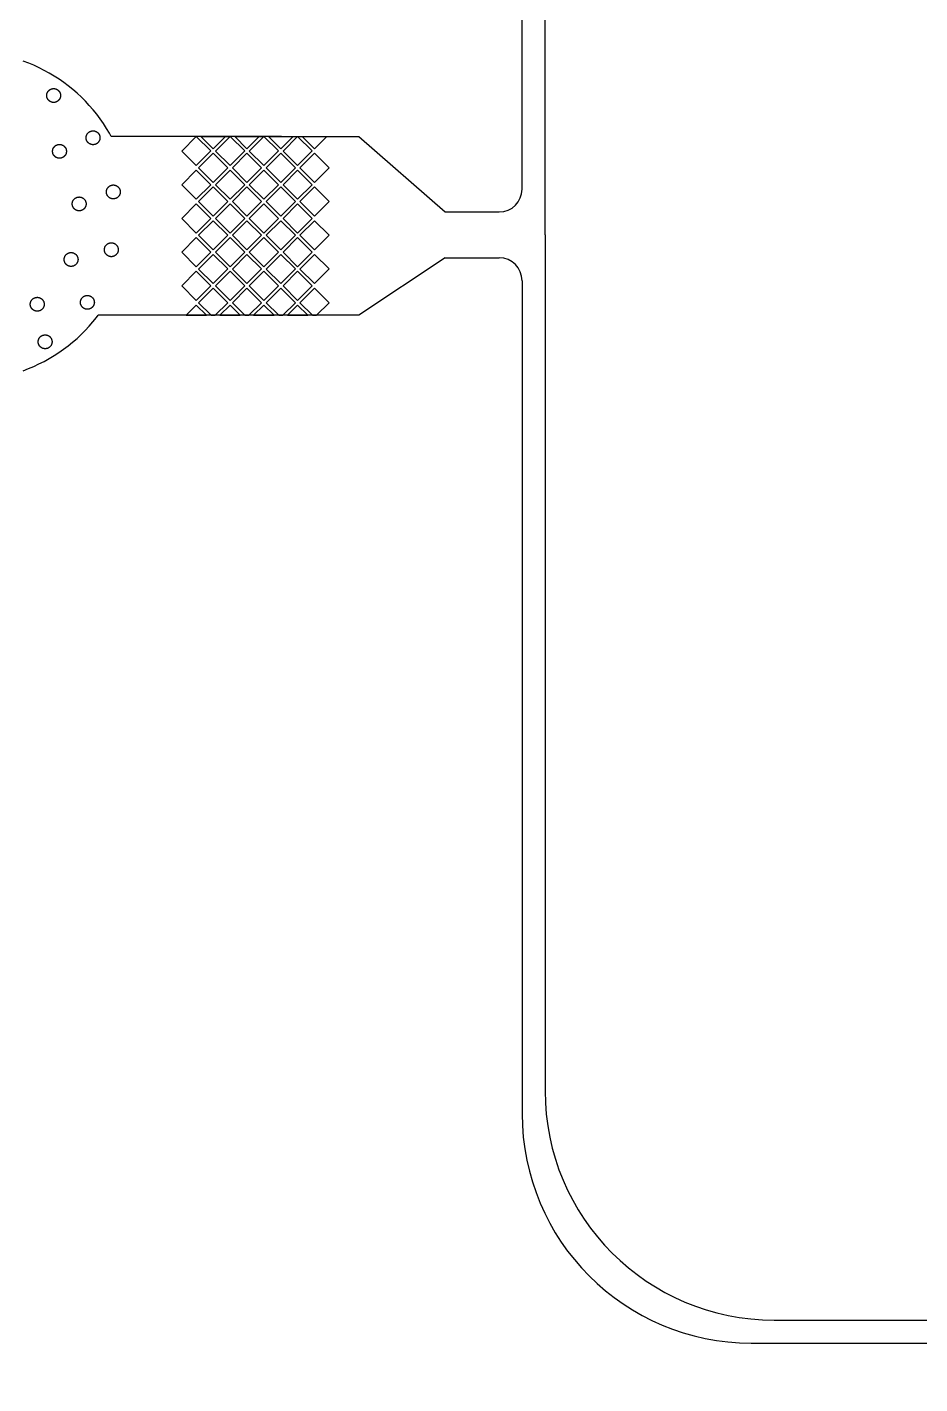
# Model space of a CAD drawing. Extents: x 1225654 to 1325654, y 924838 to 1022543.
# Drawn here: x 1262729 to 1266625, y 962379 to 968296 of the extents above; entities that cross this region are included whole.
import ezdxf

# ---------------------------------------------------------------- set-up
doc = ezdxf.new("R2010")
doc.units = 13

msp = doc.modelspace()

# ---------------------------------------------------------------- linework, layer by layer
for p, q in [((1264889.3, 967590.1), (1264889.3, 970752)), ((1264989.3, 967390.1), (1264989.3, 970752)), ((1263838.6, 967819.7), (1263096.6, 967819.7)), ((1263487.6, 967819.7), (1263595, 967819.7)), ((1263595, 967819.7), (1263615, 967819.7)), ((1263635, 967819.7), (1263742.3, 967819.7)), ((1263742.3, 967819.7), (1263762.3, 967819.7)), ((1263782.3, 967819.7), (1263889.7, 967819.7)), ((1263838.6, 967819.7), (1264176.1, 967819.7)), ((1263889.7, 967819.7), (1263909.7, 967819.7)), ((1263929.7, 967819.7), (1264037.1, 967819.7)), ((1264176.1, 967819.7), (1264553.2, 967490.1)), ((1264553.2, 967490.1), (1264789.3, 967490.1)), ((1264989.3, 967390.1), (1264989.3, 964028.2)), ((1264553.2, 967290.1), (1264176.1, 967039.5)), ((1264553.2, 967290.1), (1264789.3, 967290.1)), ((1264889.3, 967190.1), (1264889.3, 964028.2)), ((1264176.1, 967039.5), (1263038.5, 967039.5)), ((1263422.9, 967039.5), (1263512.2, 967039.5)), ((1263532.4, 967039.5), (1263550, 967039.5)), ((1263570.3, 967039.5), (1263659.6, 967039.5)), ((1263679.8, 967039.5), (1263697.4, 967039.5)), ((1263717.7, 967039.5), (1263807, 967039.5)), ((1263827.1, 967039.5), (1263844.8, 967039.5)), ((1263865.1, 967039.5), (1263954.4, 967039.5)), ((1263974.5, 967039.5), (1263992.2, 967039.5)), ((1264889.3, 964028.2), (1264889.3, 963557.2)), ((1264989.3, 964028.2), (1264989.3, 963657.2)), ((1265989.3, 962657.2), (1266281.3, 962657.2)), ((1266281.3, 962657.2), (1272113.6, 962657.2)), ((1265889.3, 962557.2), (1266281.3, 962557.2)), ((1266281.3, 962557.2), (1272213.6, 962557.2))]:
    msp.add_line(p, q)
msp.add_lwpolyline([(1260678.3, 924838.4), (1290630.1, 924838.4, 6.524121)], format="xyb", close=True)
msp.add_lwpolyline([(1260678.3, 924838.4), (1290630.1, 924838.4, 6.524121)], format="xyb", close=True)
for points in [[(1263096.6, 967819.7), (1263089, 967833.2), (1263076, 967854.6), (1263062.5, 967875.8), (1263048.1, 967896.2), (1263033, 967916.3), (1263017, 967935.6), (1263000.6, 967954.5), (1262983.5, 967973), (1262965.8, 967990.5), (1262947.5, 968007.6), (1262928.6, 968024), (1262909, 968039.8), (1262889, 968054.9), (1262868.6, 968069.3), (1262847.6, 968082.8), (1262826, 968095.6), (1262804.2, 968107.7), (1262781.7, 968119.2), (1262759.2, 968129.8), (1262736, 968139.4), (1262712.6, 968148.5)], [(1263487.6, 967819.7), (1263541.3, 967766.1), (1263595, 967819.7)], [(1263635, 967819.7), (1263688.7, 967766.1), (1263742.3, 967819.7)], [(1263782.3, 967819.7), (1263836.1, 967766.1), (1263889.7, 967819.7)], [(1263929.7, 967819.7), (1263983.5, 967766.1), (1264037.1, 967819.7)], [(1263550, 967039.5), (1263604.9, 967094.4), (1263541.2, 967157.8), (1263477.5, 967094.2), (1263532.4, 967039.5)], [(1263697.4, 967039.5), (1263752.3, 967094.4), (1263688.6, 967157.8), (1263624.9, 967094.2), (1263679.8, 967039.5)], [(1263844.8, 967039.5), (1263899.7, 967094.4), (1263836, 967157.8), (1263772.3, 967094.2), (1263827.1, 967039.5)], [(1263992.2, 967039.5), (1264047.1, 967094.4), (1263983.4, 967157.8), (1263919.7, 967094.2), (1263974.5, 967039.5)], [(1262711.7, 966798), (1262735.1, 966807), (1262758.3, 966816.6), (1262781, 966827.2), (1262803.3, 966838.5), (1262825.4, 966850.7), (1262846.7, 966863.5), (1262867.9, 966877.2), (1262888.3, 966891.4), (1262908.4, 966906.4), (1262927.9, 966922.2), (1262946.9, 966938.6), (1262965.3, 966955.8), (1262982.9, 966973.3), (1263000.2, 966991.7), (1263016.6, 967010.4), (1263032.3, 967030), (1263038.5, 967039.5)], [(1263422.9, 967039.5), (1263467.6, 967084.2), (1263512.2, 967039.5)], [(1263570.3, 967039.5), (1263615, 967084.2), (1263659.6, 967039.5)], [(1263717.7, 967039.5), (1263762.3, 967084.2), (1263807, 967039.5)], [(1263865.1, 967039.5), (1263909.7, 967084.2), (1263954.4, 967039.5)]]:
    msp.add_lwpolyline(points)
for points in [[(1262875.1, 967998.2), (1262875.1, 967997), (1262875.1, 967995.9), (1262875.1, 967995), (1262874.8, 967993.9), (1262874.6, 967992.7), (1262874.4, 967991.8), (1262874.2, 967990.7), (1262873.9, 967989.8), (1262873.7, 967988.7), (1262873.2, 967987.8), (1262872.8, 967986.7), (1262872.6, 967985.8), (1262872.2, 967984.9), (1262871.7, 967984), (1262871, 967983.1), (1262870.6, 967982.2), (1262869.9, 967981.3), (1262869.5, 967980.4), (1262868.8, 967979.5), (1262868.1, 967978.6), (1262867.4, 967977.9), (1262866.7, 967977), (1262865.9, 967976.3), (1262865.2, 967975.7), (1262864.3, 967975), (1262863.6, 967974.3), (1262862.7, 967973.7), (1262861.8, 967973), (1262860.9, 967972.5), (1262860, 967971.8), (1262859.1, 967971.4), (1262858.2, 967970.9), (1262857.3, 967970.5), (1262856.2, 967970.1), (1262855.2, 967969.6), (1262854.2, 967969.4), (1262853.2, 967969.1), (1262852.1, 967968.7), (1262851.2, 967968.5), (1262850.1, 967968.2), (1262849.2, 967968.2), (1262848.1, 967968), (1262847, 967968), (1262846, 967967.8), (1262844.9, 967967.8), (1262843.8, 967967.8), (1262842.7, 967968), (1262841.8, 967968), (1262840.7, 967968.2), (1262839.8, 967968.2), (1262838.6, 967968.5), (1262837.5, 967968.7), (1262836.6, 967969.1), (1262835.5, 967969.4), (1262834.6, 967969.6), (1262833.5, 967970.1), (1262832.6, 967970.5), (1262831.6, 967970.9), (1262830.7, 967971.4), (1262829.9, 967971.8), (1262829, 967972.5), (1262828, 967973), (1262827.1, 967973.7), (1262826.3, 967974.3), (1262825.4, 967975), (1262824.7, 967975.7), (1262823.8, 967976.3), (1262823.1, 967977), (1262822.4, 967977.9), (1262821.8, 967978.6), (1262821.1, 967979.5), (1262820.4, 967980.4), (1262819.7, 967981.3), (1262819.3, 967982.2), (1262818.6, 967983.1), (1262818.1, 967984), (1262817.7, 967984.9), (1262817.2, 967985.8), (1262816.8, 967986.7), (1262816.5, 967987.8), (1262816.1, 967988.7), (1262815.9, 967989.8), (1262815.5, 967990.7), (1262815.2, 967991.8), (1262815, 967992.7), (1262815, 967993.9), (1262814.8, 967995), (1262814.8, 967995.9), (1262814.8, 967997), (1262814.5, 967998.2), (1262814.8, 967999), (1262814.8, 968000.2), (1262814.8, 968001.3), (1262815, 968002.2), (1262815, 968003.3), (1262815.2, 968004.5), (1262815.5, 968005.4), (1262815.9, 968006.5), (1262816.1, 968007.4), (1262816.5, 968008.5), (1262816.8, 968009.4), (1262817.2, 968010.3), (1262817.7, 968011.4), (1262818.1, 968012.3), (1262818.6, 968013.2), (1262819.3, 968014.1), (1262819.7, 968015), (1262820.4, 968015.9), (1262821.1, 968016.8), (1262821.8, 968017.5), (1262822.4, 968018.4), (1262823.1, 968019.1), (1262823.8, 968019.8), (1262824.7, 968020.6), (1262825.4, 968021.3), (1262826.3, 968022), (1262827.1, 968022.7), (1262828, 968023.1), (1262829, 968023.8), (1262829.9, 968024.2), (1262830.7, 968024.7), (1262831.6, 968025.4), (1262832.6, 968025.8), (1262833.5, 968026.1), (1262834.6, 968026.5), (1262835.5, 968027), (1262836.6, 968027.2), (1262837.5, 968027.4), (1262838.6, 968027.6), (1262839.8, 968027.8), (1262840.7, 968028.1), (1262841.8, 968028.1), (1262842.7, 968028.3), (1262843.8, 968028.3), (1262844.9, 968028.3), (1262846, 968028.3), (1262847, 968028.3), (1262848.1, 968028.1), (1262849.2, 968028.1), (1262850.1, 968027.8), (1262851.2, 968027.6), (1262852.1, 968027.4), (1262853.2, 968027.2), (1262854.2, 968027), (1262855.2, 968026.5), (1262856.2, 968026.1), (1262857.3, 968025.8), (1262858.2, 968025.4), (1262859.1, 968024.7), (1262860, 968024.2), (1262860.9, 968023.8), (1262861.8, 968023.1), (1262862.7, 968022.7), (1262863.6, 968022), (1262864.3, 968021.3), (1262865.2, 968020.6), (1262865.9, 968019.8), (1262866.7, 968019.1), (1262867.4, 968018.4), (1262868.1, 968017.5), (1262868.8, 968016.8), (1262869.5, 968015.9), (1262869.9, 968015), (1262870.6, 968014.1), (1262871, 968013.2), (1262871.7, 968012.3), (1262872.2, 968011.4), (1262872.6, 968010.3), (1262872.8, 968009.4), (1262873.2, 968008.5), (1262873.7, 968007.4), (1262873.9, 968006.5), (1262874.2, 968005.4), (1262874.4, 968004.5), (1262874.6, 968003.3), (1262874.8, 968002.2), (1262875.1, 968001.3), (1262875.1, 968000.2), (1262875.1, 967999), (1262875.1, 967998.2), (1262875.1, 967998.2)], [(1263047.2, 967813.6), (1263047.2, 967812.8), (1263047.2, 967811.6), (1263047, 967810.5), (1263047, 967809.6), (1263046.7, 967808.5), (1263046.5, 967807.3), (1263046.3, 967806.4), (1263046.1, 967805.3), (1263045.6, 967804.4), (1263045.4, 967803.3), (1263044.9, 967802.4), (1263044.5, 967801.5), (1263044.1, 967800.4), (1263043.6, 967799.5), (1263043.1, 967798.6), (1263042.7, 967797.7), (1263042, 967796.8), (1263041.3, 967795.9), (1263040.7, 967795.2), (1263040.2, 967794.3), (1263039.3, 967793.4), (1263038.6, 967792.7), (1263037.9, 967792), (1263037.1, 967791.2), (1263036.4, 967790.5), (1263035.5, 967789.8), (1263034.8, 967789.3), (1263033.9, 967788.7), (1263033, 967788), (1263032.1, 967787.6), (1263031.2, 967787.1), (1263030.1, 967786.7), (1263029.2, 967786.2), (1263028.3, 967785.7), (1263027.4, 967785.3), (1263026.3, 967785.1), (1263025.4, 967784.6), (1263024.2, 967784.4), (1263023.1, 967784.2), (1263022.2, 967784), (1263021.1, 967783.7), (1263020.2, 967783.7), (1263019.1, 967783.5), (1263017.9, 967783.5), (1263017, 967783.5), (1263015.9, 967783.5), (1263014.8, 967783.5), (1263013.7, 967783.7), (1263012.7, 967783.7), (1263011.7, 967784), (1263010.7, 967784.2), (1263009.6, 967784.4), (1263008.7, 967784.6), (1263007.6, 967785.1), (1263006.7, 967785.3), (1263005.5, 967785.7), (1263004.7, 967786.2), (1263003.8, 967786.7), (1263002.6, 967787.1), (1263001.7, 967787.6), (1263000.9, 967788), (1262999.9, 967788.7), (1262999.3, 967789.3), (1262998.3, 967789.8), (1262997.5, 967790.5), (1262996.8, 967791.2), (1262995.9, 967792), (1262995.2, 967792.7), (1262994.5, 967793.4), (1262993.9, 967794.3), (1262993.2, 967795.2), (1262992.5, 967795.9), (1262991.8, 967796.8), (1262991.4, 967797.7), (1262990.7, 967798.6), (1262990.3, 967799.5), (1262989.8, 967800.4), (1262989.4, 967801.5), (1262988.9, 967802.4), (1262988.5, 967803.3), (1262988.2, 967804.4), (1262987.8, 967805.3), (1262987.5, 967806.4), (1262987.4, 967807.3), (1262987.1, 967808.5), (1262986.9, 967809.6), (1262986.9, 967810.5), (1262986.7, 967811.6), (1262986.7, 967812.8), (1262986.7, 967813.6), (1262986.7, 967814.8), (1262986.7, 967815.9), (1262986.9, 967816.8), (1262986.9, 967817.9), (1262987.1, 967819.1), (1262987.4, 967820), (1262987.5, 967821.1), (1262987.8, 967822), (1262988.2, 967823.1), (1262988.5, 967824), (1262988.9, 967825.1), (1262989.4, 967826), (1262989.8, 967826.9), (1262990.3, 967827.8), (1262990.7, 967828.9), (1262991.4, 967829.9), (1262991.8, 967830.5), (1262992.5, 967831.4), (1262993.2, 967832.3), (1262993.9, 967833.2), (1262994.5, 967833.9), (1262995.2, 967834.8), (1262995.9, 967835.5), (1262996.8, 967836.1), (1262997.5, 967836.8), (1262998.3, 967837.5), (1262999.3, 967838.1), (1262999.9, 967838.8), (1263000.9, 967839.3), (1263001.7, 967840), (1263002.6, 967840.4), (1263003.8, 967840.9), (1263004.7, 967841.3), (1263005.5, 967841.7), (1263006.7, 967842.2), (1263007.6, 967842.4), (1263008.7, 967842.9), (1263009.6, 967843.1), (1263010.7, 967843.3), (1263011.7, 967843.6), (1263012.7, 967843.6), (1263013.7, 967843.8), (1263014.8, 967843.8), (1263015.9, 967844), (1263017, 967844), (1263017.9, 967844), (1263019.1, 967843.8), (1263020.2, 967843.8), (1263021.1, 967843.6), (1263022.2, 967843.6), (1263023.1, 967843.3), (1263024.2, 967843.1), (1263025.4, 967842.9), (1263026.3, 967842.4), (1263027.4, 967842.2), (1263028.3, 967841.7), (1263029.2, 967841.3), (1263030.1, 967840.9), (1263031.2, 967840.4), (1263032.1, 967840), (1263033, 967839.3), (1263033.9, 967838.8), (1263034.8, 967838.1), (1263035.5, 967837.5), (1263036.4, 967836.8), (1263037.1, 967836.1), (1263037.9, 967835.5), (1263038.6, 967834.8), (1263039.3, 967833.9), (1263040.2, 967833.2), (1263040.7, 967832.3), (1263041.3, 967831.4), (1263042, 967830.5), (1263042.7, 967829.9), (1263043.1, 967828.9), (1263043.6, 967827.8), (1263044.1, 967826.9), (1263044.5, 967826), (1263044.9, 967825.1), (1263045.4, 967824), (1263045.6, 967823.1), (1263046.1, 967822), (1263046.3, 967821.1), (1263046.5, 967820), (1263046.7, 967819.1), (1263047, 967817.9), (1263047, 967816.8), (1263047.2, 967815.9), (1263047.2, 967814.8), (1263047.2, 967813.6), (1263047.2, 967813.6)], [(1263467.6, 967692.6), (1263531.3, 967756.3), (1263467.6, 967819.7), (1263403.9, 967756), (1263467.6, 967692.6), (1263467.6, 967692.6)], [(1263615, 967692.6), (1263678.7, 967756.3), (1263615, 967819.7), (1263551.3, 967756), (1263615, 967692.6), (1263615, 967692.6)], [(1263762.3, 967692.6), (1263826.1, 967756.3), (1263762.3, 967819.7), (1263698.7, 967756), (1263762.3, 967692.6), (1263762.3, 967692.6)], [(1263909.7, 967692.6), (1263973.5, 967756.3), (1263909.7, 967819.7), (1263846.1, 967756), (1263909.7, 967692.6), (1263909.7, 967692.6)], [(1262900.7, 967754.7), (1262900.7, 967753.6), (1262900.7, 967752.4), (1262900.5, 967751.6), (1262900.5, 967750.4), (1262900.3, 967749.3), (1262900, 967748.4), (1262899.8, 967747.3), (1262899.6, 967746.4), (1262899.1, 967745.2), (1262898.9, 967744.4), (1262898.4, 967743.2), (1262898, 967742.3), (1262897.6, 967741.5), (1262897.1, 967740.3), (1262896.7, 967739.4), (1262896, 967738.5), (1262895.5, 967737.6), (1262894.8, 967736.9), (1262894.2, 967736), (1262893.5, 967735.1), (1262892.8, 967734.5), (1262892.2, 967733.6), (1262891.5, 967732.9), (1262890.6, 967732.2), (1262889.9, 967731.5), (1262889, 967730.9), (1262888.1, 967730.2), (1262887.4, 967729.5), (1262886.6, 967729), (1262885.6, 967728.4), (1262884.7, 967727.9), (1262883.6, 967727.4), (1262882.7, 967727), (1262881.8, 967726.6), (1262880.7, 967726.1), (1262879.8, 967725.9), (1262878.9, 967725.4), (1262877.8, 967725.2), (1262876.7, 967725), (1262875.8, 967724.8), (1262874.6, 967724.5), (1262873.7, 967724.5), (1262872.6, 967724.5), (1262871.5, 967724.3), (1262870.3, 967724.3), (1262869.5, 967724.3), (1262868.3, 967724.5), (1262867.2, 967724.5), (1262866.3, 967724.5), (1262865.2, 967724.8), (1262864.3, 967725), (1262863.1, 967725.2), (1262862, 967725.4), (1262861.1, 967725.9), (1262860.2, 967726.1), (1262859.1, 967726.6), (1262858.2, 967727), (1262857.3, 967727.4), (1262856.2, 967727.9), (1262855.2, 967728.4), (1262854.4, 967729), (1262853.5, 967729.5), (1262852.6, 967730.2), (1262851.9, 967730.9), (1262851, 967731.5), (1262850.3, 967732.2), (1262849.4, 967732.9), (1262848.7, 967733.6), (1262848.1, 967734.5), (1262847.4, 967735.1), (1262846.7, 967736), (1262846, 967736.9), (1262845.4, 967737.6), (1262844.7, 967738.5), (1262844.3, 967739.4), (1262843.8, 967740.3), (1262843.4, 967741.5), (1262842.9, 967742.3), (1262842.4, 967743.2), (1262842, 967744.4), (1262841.8, 967745.2), (1262841.3, 967746.4), (1262841.1, 967747.3), (1262840.9, 967748.4), (1262840.7, 967749.3), (1262840.4, 967750.4), (1262840.4, 967751.6), (1262840.2, 967752.4), (1262840.2, 967753.6), (1262840.2, 967754.7), (1262840.2, 967755.6), (1262840.2, 967756.7), (1262840.4, 967757.9), (1262840.4, 967758.8), (1262840.7, 967759.9), (1262840.9, 967761), (1262841.1, 967761.9), (1262841.3, 967763.1), (1262841.8, 967763.9), (1262842, 967765.1), (1262842.4, 967766), (1262842.9, 967766.8), (1262843.4, 967768), (1262843.8, 967768.9), (1262844.3, 967769.8), (1262844.7, 967770.7), (1262845.4, 967771.6), (1262846, 967772.5), (1262846.7, 967773.2), (1262847.4, 967774), (1262848.1, 967774.9), (1262848.7, 967775.6), (1262849.4, 967776.3), (1262850.3, 967777), (1262851, 967777.9), (1262851.9, 967778.3), (1262852.6, 967779), (1262853.5, 967779.7), (1262854.4, 967780.4), (1262855.2, 967780.8), (1262856.2, 967781.2), (1262857.3, 967781.7), (1262858.2, 967782.1), (1262859.1, 967782.6), (1262860.2, 967783.1), (1262861.1, 967783.3), (1262862, 967783.7), (1262863.1, 967784), (1262864.3, 967784.2), (1262865.2, 967784.4), (1262866.3, 967784.6), (1262867.2, 967784.6), (1262868.3, 967784.8), (1262869.5, 967784.8), (1262870.3, 967784.8), (1262871.5, 967784.8), (1262872.6, 967784.8), (1262873.7, 967784.6), (1262874.6, 967784.6), (1262875.8, 967784.4), (1262876.7, 967784.2), (1262877.8, 967784), (1262878.9, 967783.7), (1262879.8, 967783.3), (1262880.7, 967783.1), (1262881.8, 967782.6), (1262882.7, 967782.1), (1262883.6, 967781.7), (1262884.7, 967781.2), (1262885.6, 967780.8), (1262886.6, 967780.4), (1262887.4, 967779.7), (1262888.1, 967779), (1262889, 967778.3), (1262889.9, 967777.9), (1262890.6, 967777), (1262891.5, 967776.3), (1262892.2, 967775.6), (1262892.8, 967774.9), (1262893.5, 967774), (1262894.2, 967773.2), (1262894.8, 967772.5), (1262895.5, 967771.6), (1262896, 967770.7), (1262896.7, 967769.8), (1262897.1, 967768.9), (1262897.6, 967768), (1262898, 967766.8), (1262898.4, 967766), (1262898.9, 967765.1), (1262899.1, 967763.9), (1262899.6, 967763.1), (1262899.8, 967761.9), (1262900, 967761), (1262900.3, 967759.9), (1262900.5, 967758.8), (1262900.5, 967757.9), (1262900.7, 967756.7), (1262900.7, 967755.6), (1262900.7, 967754.7), (1262900.7, 967754.7)], [(1263541.2, 967619.2), (1263604.9, 967682.8), (1263541.2, 967746.3), (1263477.5, 967682.6), (1263541.2, 967619.2), (1263541.2, 967619.2)], [(1263688.6, 967619.2), (1263752.3, 967682.8), (1263688.6, 967746.3), (1263624.9, 967682.6), (1263688.6, 967619.2), (1263688.6, 967619.2)], [(1263836, 967619.2), (1263899.7, 967682.8), (1263836, 967746.3), (1263772.3, 967682.6), (1263836, 967619.2), (1263836, 967619.2)], [(1263983.4, 967619.2), (1264047.1, 967682.8), (1263983.4, 967746.3), (1263919.7, 967682.6), (1263983.4, 967619.2), (1263983.4, 967619.2)], [(1263467.6, 967545.5), (1263531.3, 967609.2), (1263467.6, 967672.6), (1263403.9, 967608.9), (1263467.6, 967545.5), (1263467.6, 967545.5)], [(1263615, 967545.5), (1263678.7, 967609.2), (1263615, 967672.6), (1263551.3, 967608.9), (1263615, 967545.5), (1263615, 967545.5)], [(1263762.3, 967545.5), (1263826.1, 967609.2), (1263762.3, 967672.6), (1263698.7, 967608.9), (1263762.3, 967545.5), (1263762.3, 967545.5)], [(1263909.7, 967545.5), (1263973.5, 967609.2), (1263909.7, 967672.6), (1263846.1, 967608.9), (1263909.7, 967545.5), (1263909.7, 967545.5)], [(1263135.6, 967577.6), (1263135.6, 967576.5), (1263135.6, 967575.4), (1263135.4, 967574.5), (1263135.4, 967573.4), (1263135.2, 967572.2), (1263134.9, 967571.3), (1263134.7, 967570.2), (1263134.5, 967569.3), (1263134, 967568.2), (1263133.8, 967567.3), (1263133.4, 967566.2), (1263132.9, 967565.3), (1263132.5, 967564.3), (1263132, 967563.4), (1263131.6, 967562.3), (1263130.9, 967561.4), (1263130.4, 967560.5), (1263129.8, 967559.8), (1263129.1, 967559), (1263128.4, 967558.1), (1263127.7, 967557.4), (1263127, 967556.5), (1263126.4, 967555.8), (1263125.5, 967555.1), (1263124.8, 967554.5), (1263123.9, 967553.8), (1263123, 967553.1), (1263122.4, 967552.4), (1263121.4, 967552), (1263120.5, 967551.3), (1263119.6, 967550.9), (1263118.5, 967550.4), (1263117.6, 967549.9), (1263116.7, 967549.5), (1263115.6, 967549), (1263114.7, 967548.8), (1263113.8, 967548.4), (1263112.6, 967548.2), (1263111.6, 967547.9), (1263110.6, 967547.7), (1263109.5, 967547.7), (1263108.6, 967547.5), (1263107.5, 967547.5), (1263106.4, 967547.3), (1263105.3, 967547.3), (1263104.4, 967547.3), (1263103.2, 967547.5), (1263102.1, 967547.5), (1263101.2, 967547.7), (1263100.1, 967547.7), (1263099.2, 967547.9), (1263098.1, 967548.2), (1263096.9, 967548.4), (1263096, 967548.8), (1263094.9, 967549), (1263094, 967549.5), (1263093.1, 967549.9), (1263092.2, 967550.4), (1263091, 967550.9), (1263090.2, 967551.3), (1263089.3, 967552), (1263088.4, 967552.4), (1263087.4, 967553.1), (1263086.8, 967553.8), (1263085.9, 967554.5), (1263085.2, 967555.1), (1263084.3, 967555.8), (1263083.7, 967556.5), (1263083, 967557.4), (1263082.3, 967558.1), (1263081.6, 967559), (1263080.9, 967559.8), (1263080.2, 967560.5), (1263079.6, 967561.4), (1263079.2, 967562.3), (1263078.7, 967563.4), (1263078.2, 967564.3), (1263077.8, 967565.3), (1263077.3, 967566.2), (1263076.9, 967567.3), (1263076.7, 967568.2), (1263076.2, 967569.3), (1263076, 967570.2), (1263075.8, 967571.3), (1263075.6, 967572.2), (1263075.3, 967573.4), (1263075.3, 967574.5), (1263075.1, 967575.4), (1263075.1, 967576.5), (1263075.1, 967577.6), (1263075.1, 967578.5), (1263075.1, 967579.7), (1263075.3, 967580.8), (1263075.3, 967581.7), (1263075.6, 967582.8), (1263075.8, 967583.9), (1263076, 967584.8), (1263076.2, 967585.9), (1263076.7, 967586.9), (1263076.9, 967588), (1263077.3, 967588.9), (1263077.8, 967589.8), (1263078.2, 967590.9), (1263078.7, 967591.8), (1263079.2, 967592.7), (1263079.6, 967593.6), (1263080.2, 967594.5), (1263080.9, 967595.4), (1263081.6, 967596.1), (1263082.3, 967597), (1263083, 967597.9), (1263083.7, 967598.6), (1263084.3, 967599.2), (1263085.2, 967600.1), (1263085.9, 967600.8), (1263086.8, 967601.5), (1263087.4, 967601.9), (1263088.4, 967602.6), (1263089.3, 967603.3), (1263090.2, 967603.7), (1263091, 967604.2), (1263092.2, 967604.6), (1263093.1, 967605.1), (1263094, 967605.5), (1263094.9, 967605.9), (1263096, 967606.2), (1263096.9, 967606.6), (1263098.1, 967606.9), (1263099.2, 967607.1), (1263100.1, 967607.3), (1263101.2, 967607.5), (1263102.1, 967607.5), (1263103.2, 967607.8), (1263104.4, 967607.8), (1263105.3, 967607.8), (1263106.4, 967607.8), (1263107.5, 967607.8), (1263108.6, 967607.5), (1263109.5, 967607.5), (1263110.6, 967607.3), (1263111.6, 967607.1), (1263112.6, 967606.9), (1263113.8, 967606.6), (1263114.7, 967606.2), (1263115.6, 967605.9), (1263116.7, 967605.5), (1263117.6, 967605.1), (1263118.5, 967604.6), (1263119.6, 967604.2), (1263120.5, 967603.7), (1263121.4, 967603.3), (1263122.4, 967602.6), (1263123, 967601.9), (1263123.9, 967601.5), (1263124.8, 967600.8), (1263125.5, 967600.1), (1263126.4, 967599.2), (1263127, 967598.6), (1263127.7, 967597.9), (1263128.4, 967597), (1263129.1, 967596.1), (1263129.8, 967595.4), (1263130.4, 967594.5), (1263130.9, 967593.6), (1263131.6, 967592.7), (1263132, 967591.8), (1263132.5, 967590.9), (1263132.9, 967589.8), (1263133.4, 967588.9), (1263133.8, 967588), (1263134, 967586.9), (1263134.5, 967585.9), (1263134.7, 967584.8), (1263134.9, 967583.9), (1263135.2, 967582.8), (1263135.4, 967581.7), (1263135.4, 967580.8), (1263135.6, 967579.7), (1263135.6, 967578.5), (1263135.6, 967577.6), (1263135.6, 967577.6)], [(1263541.2, 967472.1), (1263604.9, 967535.7), (1263541.2, 967599.2), (1263477.5, 967535.5), (1263541.2, 967472.1), (1263541.2, 967472.1)], [(1263688.6, 967472.1), (1263752.3, 967535.7), (1263688.6, 967599.2), (1263624.9, 967535.5), (1263688.6, 967472.1), (1263688.6, 967472.1)], [(1263836, 967472.1), (1263899.7, 967535.7), (1263836, 967599.2), (1263772.3, 967535.5), (1263836, 967472.1), (1263836, 967472.1)], [(1263983.4, 967472.1), (1264047.1, 967535.7), (1263983.4, 967599.2), (1263919.7, 967535.5), (1263983.4, 967472.1), (1263983.4, 967472.1)], [(1262986.5, 967525.2), (1262986.5, 967524.3), (1262986.5, 967523.2), (1262986.5, 967522.1), (1262986.2, 967521.1), (1262986, 967520.1), (1262985.8, 967518.9), (1262985.5, 967518), (1262985.3, 967516.9), (1262985.1, 967516), (1262984.6, 967514.9), (1262984.4, 967513.9), (1262983.9, 967513), (1262983.5, 967511.9), (1262983.1, 967511), (1262982.4, 967510.1), (1262981.9, 967509.3), (1262981.3, 967508.3), (1262980.8, 967507.4), (1262980.2, 967506.7), (1262979.5, 967505.9), (1262978.8, 967505), (1262978.1, 967504.3), (1262977.2, 967503.6), (1262976.6, 967502.9), (1262975.7, 967502), (1262975, 967501.6), (1262974.1, 967500.9), (1262973.1, 967500.2), (1262972.3, 967499.5), (1262971.4, 967499.1), (1262970.5, 967498.7), (1262969.5, 967498.2), (1262968.7, 967497.8), (1262967.5, 967497.3), (1262966.6, 967496.8), (1262965.5, 967496.6), (1262964.6, 967496.2), (1262963.5, 967495.9), (1262962.6, 967495.7), (1262961.5, 967495.5), (1262960.6, 967495.2), (1262959.4, 967495.2), (1262958.3, 967495.1), (1262957.4, 967495.1), (1262956.3, 967495.1), (1262955.2, 967495.1), (1262954.3, 967495.1), (1262953.1, 967495.2), (1262952, 967495.2), (1262951.1, 967495.5), (1262950, 967495.7), (1262948.9, 967495.9), (1262948, 967496.2), (1262946.9, 967496.6), (1262945.9, 967496.8), (1262945, 967497.3), (1262943.9, 967497.8), (1262943, 967498.2), (1262942.1, 967498.7), (1262941.2, 967499.1), (1262940.3, 967499.5), (1262939.4, 967500.2), (1262938.5, 967500.9), (1262937.6, 967501.6), (1262937, 967502), (1262936.1, 967502.9), (1262935.4, 967503.6), (1262934.4, 967504.3), (1262933.8, 967505), (1262933.1, 967505.9), (1262932.4, 967506.7), (1262931.8, 967507.4), (1262931.3, 967508.3), (1262930.6, 967509.3), (1262930.2, 967510.1), (1262929.5, 967511), (1262929.1, 967511.9), (1262928.6, 967513), (1262928.2, 967513.9), (1262927.9, 967514.9), (1262927.5, 967516), (1262927.2, 967516.9), (1262927, 967518), (1262926.6, 967518.9), (1262926.6, 967520.1), (1262926.4, 967521.1), (1262926.2, 967522.1), (1262926.2, 967523.2), (1262926.2, 967524.3), (1262926.2, 967525.2), (1262926.2, 967526.3), (1262926.2, 967527.4), (1262926.2, 967528.3), (1262926.4, 967529.5), (1262926.6, 967530.6), (1262926.6, 967531.5), (1262927, 967532.6), (1262927.2, 967533.5), (1262927.5, 967534.6), (1262927.9, 967535.5), (1262928.2, 967536.7), (1262928.6, 967537.6), (1262929.1, 967538.5), (1262929.5, 967539.6), (1262930.2, 967540.5), (1262930.6, 967541.4), (1262931.3, 967542.3), (1262931.8, 967543), (1262932.4, 967543.9), (1262933.1, 967544.8), (1262933.8, 967545.4), (1262934.4, 967546.3), (1262935.4, 967547), (1262936.1, 967547.7), (1262937, 967548.4), (1262937.6, 967549), (1262938.5, 967549.7), (1262939.4, 967550.4), (1262940.3, 967550.9), (1262941.2, 967551.5), (1262942.1, 967552), (1262943, 967552.4), (1262943.9, 967552.9), (1262945, 967553.3), (1262945.9, 967553.8), (1262946.9, 967554), (1262948, 967554.5), (1262948.9, 967554.7), (1262950, 967554.9), (1262951.1, 967555.1), (1262952, 967555.4), (1262953.1, 967555.4), (1262954.3, 967555.4), (1262955.2, 967555.6), (1262956.3, 967555.6), (1262957.4, 967555.6), (1262958.3, 967555.4), (1262959.4, 967555.4), (1262960.6, 967555.4), (1262961.5, 967555.1), (1262962.6, 967554.9), (1262963.5, 967554.7), (1262964.6, 967554.5), (1262965.5, 967554), (1262966.6, 967553.8), (1262967.5, 967553.3), (1262968.7, 967552.9), (1262969.5, 967552.4), (1262970.5, 967552), (1262971.4, 967551.5), (1262972.3, 967550.9), (1262973.1, 967550.4), (1262974.1, 967549.7), (1262975, 967549), (1262975.7, 967548.4), (1262976.6, 967547.7), (1262977.2, 967547), (1262978.1, 967546.3), (1262978.8, 967545.4), (1262979.5, 967544.8), (1262980.2, 967543.9), (1262980.8, 967543), (1262981.3, 967542.3), (1262981.9, 967541.4), (1262982.4, 967540.5), (1262983.1, 967539.6), (1262983.5, 967538.5), (1262983.9, 967537.6), (1262984.4, 967536.7), (1262984.6, 967535.5), (1262985.1, 967534.6), (1262985.3, 967533.5), (1262985.5, 967532.6), (1262985.8, 967531.5), (1262986, 967530.6), (1262986.2, 967529.5), (1262986.5, 967528.3), (1262986.5, 967527.4), (1262986.5, 967526.3), (1262986.5, 967525.2), (1262986.5, 967525.2)], [(1263467.6, 967398.4), (1263531.3, 967462.1), (1263467.6, 967525.5), (1263403.9, 967461.8), (1263467.6, 967398.4), (1263467.6, 967398.4)], [(1263615, 967398.4), (1263678.7, 967462.1), (1263615, 967525.5), (1263551.3, 967461.8), (1263615, 967398.4), (1263615, 967398.4)], [(1263762.3, 967398.4), (1263826.1, 967462.1), (1263762.3, 967525.5), (1263698.7, 967461.8), (1263762.3, 967398.4), (1263762.3, 967398.4)], [(1263909.7, 967398.4), (1263973.5, 967462.1), (1263909.7, 967525.5), (1263846.1, 967461.8), (1263909.7, 967398.4), (1263909.7, 967398.4)], [(1263541.2, 967325), (1263604.9, 967388.6), (1263541.2, 967452.1), (1263477.5, 967388.4), (1263541.2, 967325), (1263541.2, 967325)], [(1263688.6, 967325), (1263752.3, 967388.6), (1263688.6, 967452.1), (1263624.9, 967388.4), (1263688.6, 967325), (1263688.6, 967325)], [(1263836, 967325), (1263899.7, 967388.6), (1263836, 967452.1), (1263772.3, 967388.4), (1263836, 967325), (1263836, 967325)], [(1263983.4, 967325), (1264047.1, 967388.6), (1263983.4, 967452.1), (1263919.7, 967388.4), (1263983.4, 967325), (1263983.4, 967325)], [(1263126.8, 967325.4), (1263126.8, 967324.5), (1263126.8, 967323.4), (1263126.6, 967322.3), (1263126.6, 967321.3), (1263126.4, 967320.2), (1263126.2, 967319.3), (1263126, 967318.2), (1263125.7, 967317.1), (1263125.5, 967316.2), (1263125, 967315.1), (1263124.6, 967314.1), (1263124.4, 967313.2), (1263123.9, 967312.4), (1263123.2, 967311.2), (1263122.8, 967310.3), (1263122.4, 967309.5), (1263121.7, 967308.5), (1263121, 967307.6), (1263120.5, 967306.9), (1263119.8, 967306), (1263119.2, 967305.4), (1263118.3, 967304.5), (1263117.6, 967303.8), (1263116.9, 967303.1), (1263116, 967302.4), (1263115.2, 967301.8), (1263114.5, 967301.1), (1263113.6, 967300.4), (1263112.6, 967299.7), (1263111.8, 967299.3), (1263110.9, 967298.8), (1263110, 967298.4), (1263108.8, 967298), (1263108, 967297.5), (1263107, 967297.1), (1263105.9, 967296.8), (1263105, 967296.4), (1263103.9, 967296.1), (1263103, 967295.9), (1263101.8, 967295.7), (1263100.8, 967295.5), (1263099.8, 967295.5), (1263098.7, 967295.2), (1263097.6, 967295.2), (1263096.7, 967295.2), (1263095.6, 967295.2), (1263094.5, 967295.2), (1263093.6, 967295.5), (1263092.4, 967295.5), (1263091.3, 967295.7), (1263090.4, 967295.9), (1263089.3, 967296.1), (1263088.4, 967296.4), (1263087.3, 967296.8), (1263086.4, 967297.1), (1263085.2, 967297.5), (1263084.3, 967298), (1263083.4, 967298.4), (1263082.5, 967298.8), (1263081.6, 967299.3), (1263080.7, 967299.7), (1263079.8, 967300.4), (1263078.9, 967301.1), (1263078, 967301.8), (1263077.1, 967302.4), (1263076.5, 967303.1), (1263075.6, 967303.8), (1263074.9, 967304.5), (1263074.2, 967305.4), (1263073.5, 967306), (1263072.9, 967306.9), (1263072.2, 967307.6), (1263071.5, 967308.5), (1263071, 967309.5), (1263070.4, 967310.3), (1263069.9, 967311.2), (1263069.5, 967312.4), (1263069, 967313.2), (1263068.6, 967314.1), (1263068.1, 967315.1), (1263067.9, 967316.2), (1263067.7, 967317.1), (1263067.2, 967318.2), (1263067, 967319.3), (1263066.8, 967320.2), (1263066.8, 967321.3), (1263066.5, 967322.3), (1263066.5, 967323.4), (1263066.3, 967324.5), (1263066.3, 967325.4), (1263066.3, 967326.5), (1263066.5, 967327.6), (1263066.5, 967328.8), (1263066.8, 967329.7), (1263066.8, 967330.8), (1263067, 967331.7), (1263067.2, 967332.8), (1263067.7, 967334), (1263067.9, 967334.8), (1263068.1, 967335.7), (1263068.6, 967336.9), (1263069, 967337.8), (1263069.5, 967338.7), (1263069.9, 967339.8), (1263070.4, 967340.7), (1263071, 967341.6), (1263071.5, 967342.5), (1263072.2, 967343.2), (1263072.9, 967344.1), (1263073.5, 967345), (1263074.2, 967345.6), (1263074.9, 967346.5), (1263075.6, 967347.2), (1263076.5, 967347.9), (1263077.1, 967348.6), (1263078, 967349.2), (1263078.9, 967349.9), (1263079.8, 967350.6), (1263080.7, 967351.1), (1263081.6, 967351.7), (1263082.5, 967352.2), (1263083.4, 967352.6), (1263084.3, 967353.1), (1263085.2, 967353.5), (1263086.4, 967354), (1263087.3, 967354.2), (1263088.4, 967354.7), (1263089.3, 967354.9), (1263090.4, 967355.1), (1263091.3, 967355.3), (1263092.4, 967355.6), (1263093.6, 967355.6), (1263094.5, 967355.8), (1263095.6, 967355.8), (1263096.7, 967355.8), (1263097.6, 967355.8), (1263098.7, 967355.8), (1263099.8, 967355.6), (1263100.8, 967355.6), (1263101.8, 967355.3), (1263103, 967355.1), (1263103.9, 967354.9), (1263105, 967354.7), (1263105.9, 967354.2), (1263107, 967354), (1263108, 967353.5), (1263108.8, 967353.1), (1263110, 967352.6), (1263110.9, 967352.2), (1263111.8, 967351.7), (1263112.6, 967351.1), (1263113.6, 967350.6), (1263114.5, 967349.9), (1263115.2, 967349.2), (1263116, 967348.6), (1263116.9, 967347.9), (1263117.6, 967347.2), (1263118.3, 967346.5), (1263119.2, 967345.6), (1263119.8, 967345), (1263120.5, 967344.1), (1263121, 967343.2), (1263121.7, 967342.5), (1263122.4, 967341.6), (1263122.8, 967340.7), (1263123.2, 967339.8), (1263123.9, 967338.7), (1263124.4, 967337.8), (1263124.6, 967336.9), (1263125, 967335.7), (1263125.5, 967334.8), (1263125.7, 967334), (1263126, 967332.8), (1263126.2, 967331.7), (1263126.4, 967330.8), (1263126.6, 967329.7), (1263126.6, 967328.8), (1263126.8, 967327.6), (1263126.8, 967326.5), (1263126.8, 967325.4), (1263126.8, 967325.4)], [(1263467.6, 967251.3), (1263531.3, 967315), (1263467.6, 967378.4), (1263403.9, 967314.7), (1263467.6, 967251.3), (1263467.6, 967251.3)], [(1263615, 967251.3), (1263678.7, 967315), (1263615, 967378.4), (1263551.3, 967314.7), (1263615, 967251.3), (1263615, 967251.3)], [(1263762.3, 967251.3), (1263826.1, 967315), (1263762.3, 967378.4), (1263698.7, 967314.7), (1263762.3, 967251.3), (1263762.3, 967251.3)], [(1263909.7, 967251.3), (1263973.5, 967315), (1263909.7, 967378.4), (1263846.1, 967314.7), (1263909.7, 967251.3), (1263909.7, 967251.3)], [(1262951.4, 967283.1), (1262951.4, 967282), (1262951.1, 967280.9), (1262951.1, 967279.7), (1262950.9, 967278.8), (1262950.9, 967277.7), (1262950.7, 967276.8), (1262950.5, 967275.7), (1262950, 967274.5), (1262949.8, 967273.7), (1262949.5, 967272.8), (1262949.1, 967271.6), (1262948.6, 967270.7), (1262948.2, 967269.8), (1262947.8, 967268.7), (1262947.3, 967267.8), (1262946.6, 967266.9), (1262946.2, 967266), (1262945.5, 967265.3), (1262944.8, 967264.4), (1262944.2, 967263.5), (1262943.5, 967262.9), (1262942.8, 967262), (1262942.1, 967261.3), (1262941.2, 967260.6), (1262940.6, 967259.9), (1262939.7, 967259.3), (1262938.7, 967258.6), (1262937.8, 967257.9), (1262937, 967257.4), (1262936.1, 967256.8), (1262935.1, 967256.3), (1262934.2, 967255.8), (1262933.4, 967255.4), (1262932.4, 967255), (1262931.3, 967254.5), (1262930.4, 967254.3), (1262929.3, 967253.8), (1262928.4, 967253.6), (1262927.2, 967253.4), (1262926.4, 967253.2), (1262925.2, 967252.9), (1262924.1, 967252.9), (1262923.2, 967252.7), (1262922.1, 967252.7), (1262921, 967252.7), (1262920, 967252.7), (1262919, 967252.7), (1262917.8, 967252.9), (1262916.9, 967252.9), (1262915.8, 967253.2), (1262914.7, 967253.4), (1262913.8, 967253.6), (1262912.6, 967253.8), (1262911.8, 967254.3), (1262910.6, 967254.5), (1262909.7, 967255), (1262908.8, 967255.4), (1262907.7, 967255.8), (1262906.8, 967256.3), (1262905.9, 967256.8), (1262905, 967257.4), (1262904.1, 967257.9), (1262903.2, 967258.6), (1262902.5, 967259.3), (1262901.6, 967259.9), (1262900.7, 967260.6), (1262900, 967261.3), (1262899.4, 967262), (1262898.4, 967262.9), (1262897.8, 967263.5), (1262897.1, 967264.4), (1262896.7, 967265.3), (1262896, 967266), (1262895.3, 967266.9), (1262894.8, 967267.8), (1262894.4, 967268.7), (1262893.8, 967269.8), (1262893.3, 967270.7), (1262893.1, 967271.6), (1262892.6, 967272.8), (1262892.2, 967273.7), (1262891.9, 967274.5), (1262891.7, 967275.7), (1262891.5, 967276.8), (1262891.2, 967277.7), (1262891, 967278.8), (1262891, 967279.7), (1262890.8, 967280.9), (1262890.8, 967282), (1262890.8, 967283.1), (1262890.8, 967284), (1262890.8, 967285.1), (1262891, 967286.3), (1262891, 967287.2), (1262891.2, 967288.3), (1262891.5, 967289.2), (1262891.7, 967290.3), (1262891.9, 967291.5), (1262892.2, 967292.3), (1262892.6, 967293.2), (1262893.1, 967294.4), (1262893.3, 967295.2), (1262893.8, 967296.1), (1262894.4, 967297.3), (1262894.8, 967298.2), (1262895.3, 967299.1), (1262896, 967300), (1262896.7, 967300.9), (1262897.1, 967301.6), (1262897.8, 967302.4), (1262898.4, 967303.1), (1262899.4, 967304), (1262900, 967304.7), (1262900.7, 967305.4), (1262901.6, 967306), (1262902.5, 967306.7), (1262903.2, 967307.4), (1262904.1, 967308.1), (1262905, 967308.8), (1262905.9, 967309.2), (1262906.8, 967309.6), (1262907.7, 967310.1), (1262908.8, 967310.5), (1262909.7, 967311), (1262910.6, 967311.5), (1262911.8, 967311.7), (1262912.6, 967312.1), (1262913.8, 967312.4), (1262914.7, 967312.6), (1262915.8, 967312.8), (1262916.9, 967313), (1262917.8, 967313), (1262919, 967313.2), (1262920, 967313.2), (1262921, 967313.2), (1262922.1, 967313.2), (1262923.2, 967313.2), (1262924.1, 967313), (1262925.2, 967313), (1262926.4, 967312.8), (1262927.2, 967312.6), (1262928.4, 967312.4), (1262929.3, 967312.1), (1262930.4, 967311.7), (1262931.3, 967311.5), (1262932.4, 967311), (1262933.4, 967310.5), (1262934.2, 967310.1), (1262935.1, 967309.6), (1262936.1, 967309.2), (1262937, 967308.8), (1262937.8, 967308.1), (1262938.7, 967307.4), (1262939.7, 967306.7), (1262940.6, 967306), (1262941.2, 967305.4), (1262942.1, 967304.7), (1262942.8, 967304), (1262943.5, 967303.1), (1262944.2, 967302.4), (1262944.8, 967301.6), (1262945.5, 967300.9), (1262946.2, 967300), (1262946.6, 967299.1), (1262947.3, 967298.2), (1262947.8, 967297.3), (1262948.2, 967296.1), (1262948.6, 967295.2), (1262949.1, 967294.4), (1262949.5, 967293.2), (1262949.8, 967292.3), (1262950, 967291.5), (1262950.5, 967290.3), (1262950.7, 967289.2), (1262950.9, 967288.3), (1262950.9, 967287.2), (1262951.1, 967286.3), (1262951.1, 967285.1), (1262951.4, 967284), (1262951.4, 967283.1), (1262951.4, 967283.1)], [(1263541.2, 967177.8), (1263604.9, 967241.5), (1263541.2, 967305), (1263477.5, 967241.3), (1263541.2, 967177.8), (1263541.2, 967177.8)], [(1263688.6, 967177.8), (1263752.3, 967241.5), (1263688.6, 967305), (1263624.9, 967241.3), (1263688.6, 967177.8), (1263688.6, 967177.8)], [(1263836, 967177.8), (1263899.7, 967241.5), (1263836, 967305), (1263772.3, 967241.3), (1263836, 967177.8), (1263836, 967177.8)], [(1263983.4, 967177.8), (1264047.1, 967241.5), (1263983.4, 967305), (1263919.7, 967241.3), (1263983.4, 967177.8), (1263983.4, 967177.8)], [(1263467.6, 967104.2), (1263531.3, 967167.8), (1263467.6, 967231.3), (1263403.9, 967167.6), (1263467.6, 967104.2), (1263467.6, 967104.2)], [(1263615, 967104.2), (1263678.7, 967167.8), (1263615, 967231.3), (1263551.3, 967167.6), (1263615, 967104.2), (1263615, 967104.2)], [(1263762.3, 967104.2), (1263826.1, 967167.8), (1263762.3, 967231.3), (1263698.7, 967167.6), (1263762.3, 967104.2), (1263762.3, 967104.2)], [(1263909.7, 967104.2), (1263973.5, 967167.8), (1263909.7, 967231.3), (1263846.1, 967167.6), (1263909.7, 967104.2), (1263909.7, 967104.2)], [(1262803.7, 967087.6), (1262803.5, 967086.7), (1262803.5, 967085.5), (1262803.5, 967084.4), (1262803.3, 967083.5), (1262803.3, 967082.4), (1262803.1, 967081.3), (1262802.8, 967080.4), (1262802.4, 967079.3), (1262802.1, 967078.3), (1262801.7, 967077.3), (1262801.5, 967076.3), (1262801.1, 967075.4), (1262800.6, 967074.3), (1262800.1, 967073.4), (1262799.7, 967072.5), (1262799, 967071.6), (1262798.5, 967070.7), (1262797.9, 967069.8), (1262797.2, 967069.1), (1262796.5, 967068.2), (1262795.9, 967067.3), (1262795.2, 967066.6), (1262794.5, 967066), (1262793.6, 967065.1), (1262792.9, 967064.4), (1262792, 967063.7), (1262791.1, 967063.3), (1262790.3, 967062.6), (1262789.3, 967061.9), (1262788.4, 967061.5), (1262787.5, 967061), (1262786.7, 967060.6), (1262785.7, 967060.1), (1262784.8, 967059.7), (1262783.7, 967059.3), (1262782.8, 967059), (1262781.7, 967058.6), (1262780.8, 967058.3), (1262779.7, 967058.1), (1262778.5, 967057.9), (1262777.6, 967057.7), (1262776.5, 967057.7), (1262775.6, 967057.4), (1262774.5, 967057.4), (1262773.3, 967057.4), (1262772.3, 967057.4), (1262771.3, 967057.4), (1262770.2, 967057.7), (1262769.1, 967057.7), (1262768.2, 967057.9), (1262767.1, 967058.1), (1262766.1, 967058.3), (1262765.1, 967058.6), (1262764.1, 967059), (1262763, 967059.3), (1262762.1, 967059.7), (1262761, 967060.1), (1262760.1, 967060.6), (1262759.2, 967061), (1262758.3, 967061.5), (1262757.4, 967061.9), (1262756.5, 967062.6), (1262755.6, 967063.3), (1262754.7, 967063.7), (1262754, 967064.4), (1262753.1, 967065.1), (1262752.4, 967066), (1262751.6, 967066.6), (1262750.9, 967067.3), (1262750.2, 967068.2), (1262749.5, 967069.1), (1262748.8, 967069.8), (1262748.4, 967070.7), (1262747.7, 967071.6), (1262747.3, 967072.5), (1262746.6, 967073.4), (1262746.1, 967074.3), (1262745.7, 967075.4), (1262745.5, 967076.3), (1262745, 967077.3), (1262744.5, 967078.3), (1262744.4, 967079.3), (1262744.1, 967080.4), (1262743.9, 967081.3), (1262743.7, 967082.4), (1262743.5, 967083.5), (1262743.2, 967084.4), (1262743.2, 967085.5), (1262743.2, 967086.7), (1262743.2, 967087.6), (1262743.2, 967088.7), (1262743.2, 967089.8), (1262743.2, 967090.7), (1262743.5, 967091.8), (1262743.7, 967093), (1262743.9, 967093.9), (1262744.1, 967095), (1262744.4, 967095.9), (1262744.5, 967097), (1262745, 967097.9), (1262745.5, 967099), (1262745.7, 967099.9), (1262746.1, 967100.9), (1262746.6, 967101.8), (1262747.3, 967102.9), (1262747.7, 967103.8), (1262748.4, 967104.5), (1262748.8, 967105.4), (1262749.5, 967106.2), (1262750.2, 967107.1), (1262750.9, 967107.8), (1262751.6, 967108.7), (1262752.4, 967109.4), (1262753.1, 967110.1), (1262754, 967110.7), (1262754.7, 967111.4), (1262755.6, 967112.1), (1262756.5, 967112.8), (1262757.4, 967113.2), (1262758.3, 967113.9), (1262759.2, 967114.3), (1262760.1, 967114.8), (1262761, 967115.3), (1262762.1, 967115.7), (1262763, 967116.2), (1262764.1, 967116.4), (1262765.1, 967116.8), (1262766.1, 967117), (1262767.1, 967117.3), (1262768.2, 967117.5), (1262769.1, 967117.5), (1262770.2, 967117.7), (1262771.3, 967117.7), (1262772.3, 967117.9), (1262773.3, 967117.9), (1262774.5, 967117.9), (1262775.6, 967117.7), (1262776.5, 967117.7), (1262777.6, 967117.5), (1262778.5, 967117.5), (1262779.7, 967117.3), (1262780.8, 967117), (1262781.7, 967116.8), (1262782.8, 967116.4), (1262783.7, 967116.2), (1262784.8, 967115.7), (1262785.7, 967115.3), (1262786.7, 967114.8), (1262787.5, 967114.3), (1262788.4, 967113.9), (1262789.3, 967113.2), (1262790.3, 967112.8), (1262791.1, 967112.1), (1262792, 967111.4), (1262792.9, 967110.7), (1262793.6, 967110.1), (1262794.5, 967109.4), (1262795.2, 967108.7), (1262795.9, 967107.8), (1262796.5, 967107.1), (1262797.2, 967106.2), (1262797.9, 967105.4), (1262798.5, 967104.5), (1262799, 967103.8), (1262799.7, 967102.9), (1262800.1, 967101.8), (1262800.6, 967100.9), (1262801.1, 967099.9), (1262801.5, 967099), (1262801.7, 967097.9), (1262802.1, 967097), (1262802.4, 967095.9), (1262802.8, 967095), (1262803.1, 967093.9), (1262803.3, 967093), (1262803.3, 967091.8), (1262803.5, 967090.7), (1262803.5, 967089.8), (1262803.5, 967088.7), (1262803.7, 967087.6), (1262803.7, 967087.6)], [(1263022.5, 967095.9), (1263022.5, 967095), (1263022.2, 967093.9), (1263022.2, 967092.7), (1263022, 967091.8), (1263022, 967090.7), (1263021.8, 967089.6), (1263021.5, 967088.7), (1263021.3, 967087.6), (1263020.9, 967086.7), (1263020.6, 967085.5), (1263020.2, 967084.6), (1263019.7, 967083.8), (1263019.3, 967082.6), (1263018.9, 967081.7), (1263018.4, 967080.9), (1263017.7, 967079.9), (1263017.3, 967079), (1263016.6, 967078.1), (1263015.9, 967077.4), (1263015.3, 967076.6), (1263014.6, 967075.7), (1263013.9, 967075), (1263013.2, 967074.3), (1263012.3, 967073.7), (1263011.7, 967072.7), (1263010.7, 967072.1), (1263009.8, 967071.6), (1263008.9, 967070.9), (1263008.3, 967070.2), (1263007.4, 967069.8), (1263006.2, 967069.4), (1263005.3, 967068.9), (1263004.5, 967068.5), (1263003.5, 967068), (1263002.4, 967067.5), (1263001.5, 967067.3), (1263000.4, 967066.9), (1262999.5, 967066.6), (1262998.3, 967066.5), (1262997.5, 967066.2), (1262996.3, 967066), (1262995.2, 967066), (1262994.3, 967065.8), (1262993.2, 967065.8), (1262992.1, 967065.8), (1262991.1, 967065.8), (1262990.1, 967065.8), (1262988.9, 967066), (1262988, 967066), (1262986.9, 967066.2), (1262985.8, 967066.5), (1262984.9, 967066.6), (1262983.8, 967066.9), (1262982.9, 967067.3), (1262981.7, 967067.5), (1262980.8, 967068), (1262979.9, 967068.5), (1262978.8, 967068.9), (1262977.9, 967069.4), (1262977, 967069.8), (1262976.1, 967070.2), (1262975.2, 967070.9), (1262974.3, 967071.6), (1262973.6, 967072.1), (1262972.7, 967072.7), (1262971.8, 967073.7), (1262971.1, 967074.3), (1262970.5, 967075), (1262969.5, 967075.7), (1262968.9, 967076.6), (1262968.2, 967077.4), (1262967.8, 967078.1), (1262967.1, 967079), (1262966.4, 967079.9), (1262965.9, 967080.9), (1262965.5, 967081.7), (1262965.1, 967082.6), (1262964.6, 967083.8), (1262964.2, 967084.6), (1262963.7, 967085.5), (1262963.5, 967086.7), (1262963, 967087.6), (1262962.8, 967088.7), (1262962.6, 967089.6), (1262962.4, 967090.7), (1262962.2, 967091.8), (1262962.2, 967092.7), (1262961.9, 967093.9), (1262961.9, 967095), (1262961.9, 967095.9), (1262961.9, 967097), (1262961.9, 967098.2), (1262962.2, 967099), (1262962.2, 967100.2), (1262962.4, 967101.3), (1262962.6, 967102.2), (1262962.8, 967103.3), (1262963, 967104.2), (1262963.5, 967105.4), (1262963.7, 967106.2), (1262964.2, 967107.4), (1262964.6, 967108.3), (1262965.1, 967109.2), (1262965.5, 967110.1), (1262965.9, 967111.2), (1262966.4, 967112.1), (1262967.1, 967113), (1262967.8, 967113.7), (1262968.2, 967114.6), (1262968.9, 967115.5), (1262969.5, 967116.2), (1262970.5, 967117), (1262971.1, 967117.7), (1262971.8, 967118.4), (1262972.7, 967119.1), (1262973.6, 967119.8), (1262974.3, 967120.4), (1262975.2, 967121.1), (1262976.1, 967121.5), (1262977, 967122.2), (1262977.9, 967122.7), (1262978.8, 967123.1), (1262979.9, 967123.6), (1262980.8, 967124), (1262981.7, 967124.5), (1262982.9, 967124.7), (1262983.8, 967125.1), (1262984.9, 967125.4), (1262985.8, 967125.6), (1262986.9, 967125.8), (1262988, 967125.8), (1262988.9, 967126.1), (1262990.1, 967126.1), (1262991.1, 967126.3), (1262992.1, 967126.3), (1262993.2, 967126.3), (1262994.3, 967126.1), (1262995.2, 967126.1), (1262996.3, 967125.8), (1262997.5, 967125.8), (1262998.3, 967125.6), (1262999.5, 967125.4), (1263000.4, 967125.1), (1263001.5, 967124.7), (1263002.4, 967124.5), (1263003.5, 967124), (1263004.5, 967123.6), (1263005.3, 967123.1), (1263006.2, 967122.7), (1263007.4, 967122.2), (1263008.3, 967121.5), (1263008.9, 967121.1), (1263009.8, 967120.4), (1263010.7, 967119.8), (1263011.7, 967119.1), (1263012.3, 967118.4), (1263013.2, 967117.7), (1263013.9, 967117), (1263014.6, 967116.2), (1263015.3, 967115.5), (1263015.9, 967114.6), (1263016.6, 967113.7), (1263017.3, 967113), (1263017.7, 967112.1), (1263018.4, 967111.2), (1263018.9, 967110.1), (1263019.3, 967109.2), (1263019.7, 967108.3), (1263020.2, 967107.4), (1263020.6, 967106.2), (1263020.9, 967105.4), (1263021.3, 967104.2), (1263021.5, 967103.3), (1263021.8, 967102.2), (1263022, 967101.3), (1263022, 967100.2), (1263022.2, 967099), (1263022.2, 967098.2), (1263022.5, 967097), (1263022.5, 967095.9), (1263022.5, 967095.9)], [(1262837.9, 966924), (1262837.9, 966922.9), (1262837.9, 966921.7), (1262837.9, 966920.8), (1262837.7, 966919.7), (1262837.5, 966918.6), (1262837.3, 966917.7), (1262837.1, 966916.5), (1262836.8, 966915.7), (1262836.6, 966914.5), (1262836.2, 966913.6), (1262835.9, 966912.5), (1262835.5, 966911.6), (1262835, 966910.7), (1262834.6, 966909.8), (1262833.9, 966908.7), (1262833.5, 966907.8), (1262832.8, 966907.1), (1262832.3, 966906.2), (1262831.6, 966905.3), (1262831, 966904.4), (1262830.3, 966903.7), (1262829.6, 966902.8), (1262828.7, 966902.2), (1262828, 966901.5), (1262827.1, 966900.8), (1262826.5, 966900.1), (1262825.6, 966899.5), (1262824.7, 966898.8), (1262823.8, 966898.4), (1262822.9, 966897.7), (1262822, 966897.2), (1262821.1, 966896.8), (1262820.1, 966896.3), (1262819.1, 966895.9), (1262818.1, 966895.4), (1262817, 966895.2), (1262816.1, 966894.8), (1262815, 966894.5), (1262814.1, 966894.3), (1262812.9, 966894.1), (1262812.1, 966894.1), (1262810.9, 966893.9), (1262809.8, 966893.9), (1262808.9, 966893.6), (1262807.8, 966893.6), (1262806.7, 966893.6), (1262805.7, 966893.9), (1262804.7, 966893.9), (1262803.5, 966894.1), (1262802.6, 966894.1), (1262801.5, 966894.3), (1262800.4, 966894.5), (1262799.5, 966894.8), (1262798.3, 966895.2), (1262797.5, 966895.4), (1262796.5, 966895.9), (1262795.4, 966896.3), (1262794.5, 966896.8), (1262793.6, 966897.2), (1262792.7, 966897.7), (1262791.8, 966898.4), (1262790.9, 966898.8), (1262790, 966899.5), (1262789.1, 966900.1), (1262788.2, 966900.8), (1262787.5, 966901.5), (1262786.9, 966902.2), (1262786, 966902.8), (1262785.3, 966903.7), (1262784.6, 966904.4), (1262783.9, 966905.3), (1262783.3, 966906.2), (1262782.6, 966907.1), (1262782.1, 966907.8), (1262781.5, 966908.7), (1262781, 966909.8), (1262780.5, 966910.7), (1262780.1, 966911.6), (1262779.7, 966912.5), (1262779.5, 966913.6), (1262779, 966914.5), (1262778.8, 966915.7), (1262778.3, 966916.5), (1262778.1, 966917.7), (1262778.1, 966918.6), (1262777.9, 966919.7), (1262777.6, 966920.8), (1262777.6, 966921.7), (1262777.6, 966922.9), (1262777.4, 966924), (1262777.6, 966924.9), (1262777.6, 966926), (1262777.6, 966927.2), (1262777.9, 966928), (1262778.1, 966929.2), (1262778.1, 966930.3), (1262778.3, 966931.2), (1262778.8, 966932.3), (1262779, 966933.2), (1262779.5, 966934.4), (1262779.7, 966935.2), (1262780.1, 966936.2), (1262780.5, 966937.3), (1262781, 966938.2), (1262781.5, 966939.1), (1262782.1, 966940), (1262782.6, 966940.9), (1262783.3, 966941.8), (1262783.9, 966942.4), (1262784.6, 966943.4), (1262785.3, 966944.3), (1262786, 966945), (1262786.9, 966945.6), (1262787.5, 966946.5), (1262788.2, 966947.2), (1262789.1, 966947.9), (1262790, 966948.3), (1262790.9, 966949), (1262791.8, 966949.6), (1262792.7, 966950.1), (1262793.6, 966950.6), (1262794.5, 966951), (1262795.4, 966951.5), (1262796.5, 966951.9), (1262797.5, 966952.3), (1262798.3, 966952.6), (1262799.5, 966953), (1262800.4, 966953.2), (1262801.5, 966953.5), (1262802.6, 966953.7), (1262803.5, 966953.9), (1262804.7, 966953.9), (1262805.7, 966954.2), (1262806.7, 966954.2), (1262807.8, 966954.2), (1262808.9, 966954.2), (1262809.8, 966954.2), (1262810.9, 966953.9), (1262812.1, 966953.9), (1262812.9, 966953.7), (1262814.1, 966953.5), (1262815, 966953.2), (1262816.1, 966953), (1262817, 966952.6), (1262818.1, 966952.3), (1262819.1, 966951.9), (1262820.1, 966951.5), (1262821.1, 966951), (1262822, 966950.6), (1262822.9, 966950.1), (1262823.8, 966949.6), (1262824.7, 966949), (1262825.6, 966948.3), (1262826.5, 966947.9), (1262827.1, 966947.2), (1262828, 966946.5), (1262828.7, 966945.6), (1262829.6, 966945), (1262830.3, 966944.3), (1262831, 966943.4), (1262831.6, 966942.4), (1262832.3, 966941.8), (1262832.8, 966940.9), (1262833.5, 966940), (1262833.9, 966939.1), (1262834.6, 966938.2), (1262835, 966937.3), (1262835.5, 966936.2), (1262835.9, 966935.2), (1262836.2, 966934.4), (1262836.6, 966933.2), (1262836.8, 966932.3), (1262837.1, 966931.2), (1262837.3, 966930.3), (1262837.5, 966929.2), (1262837.7, 966928), (1262837.9, 966927.2), (1262837.9, 966926), (1262837.9, 966924.9), (1262837.9, 966924), (1262837.9, 966924)]]:
    msp.add_lwpolyline(points, close=True)
for centre, radius, start, end in [((1264789.3, 967590.1), 100, 270, 0), ((1264789.3, 967190.1), 100, 0, 90), ((1265989.3, 963657.2), 1000, 180, 270), ((1265889.3, 963557.2), 1000, 180, 270)]:
    msp.add_arc(centre, radius, start, end)

doc.saveas('drawing.dxf')
